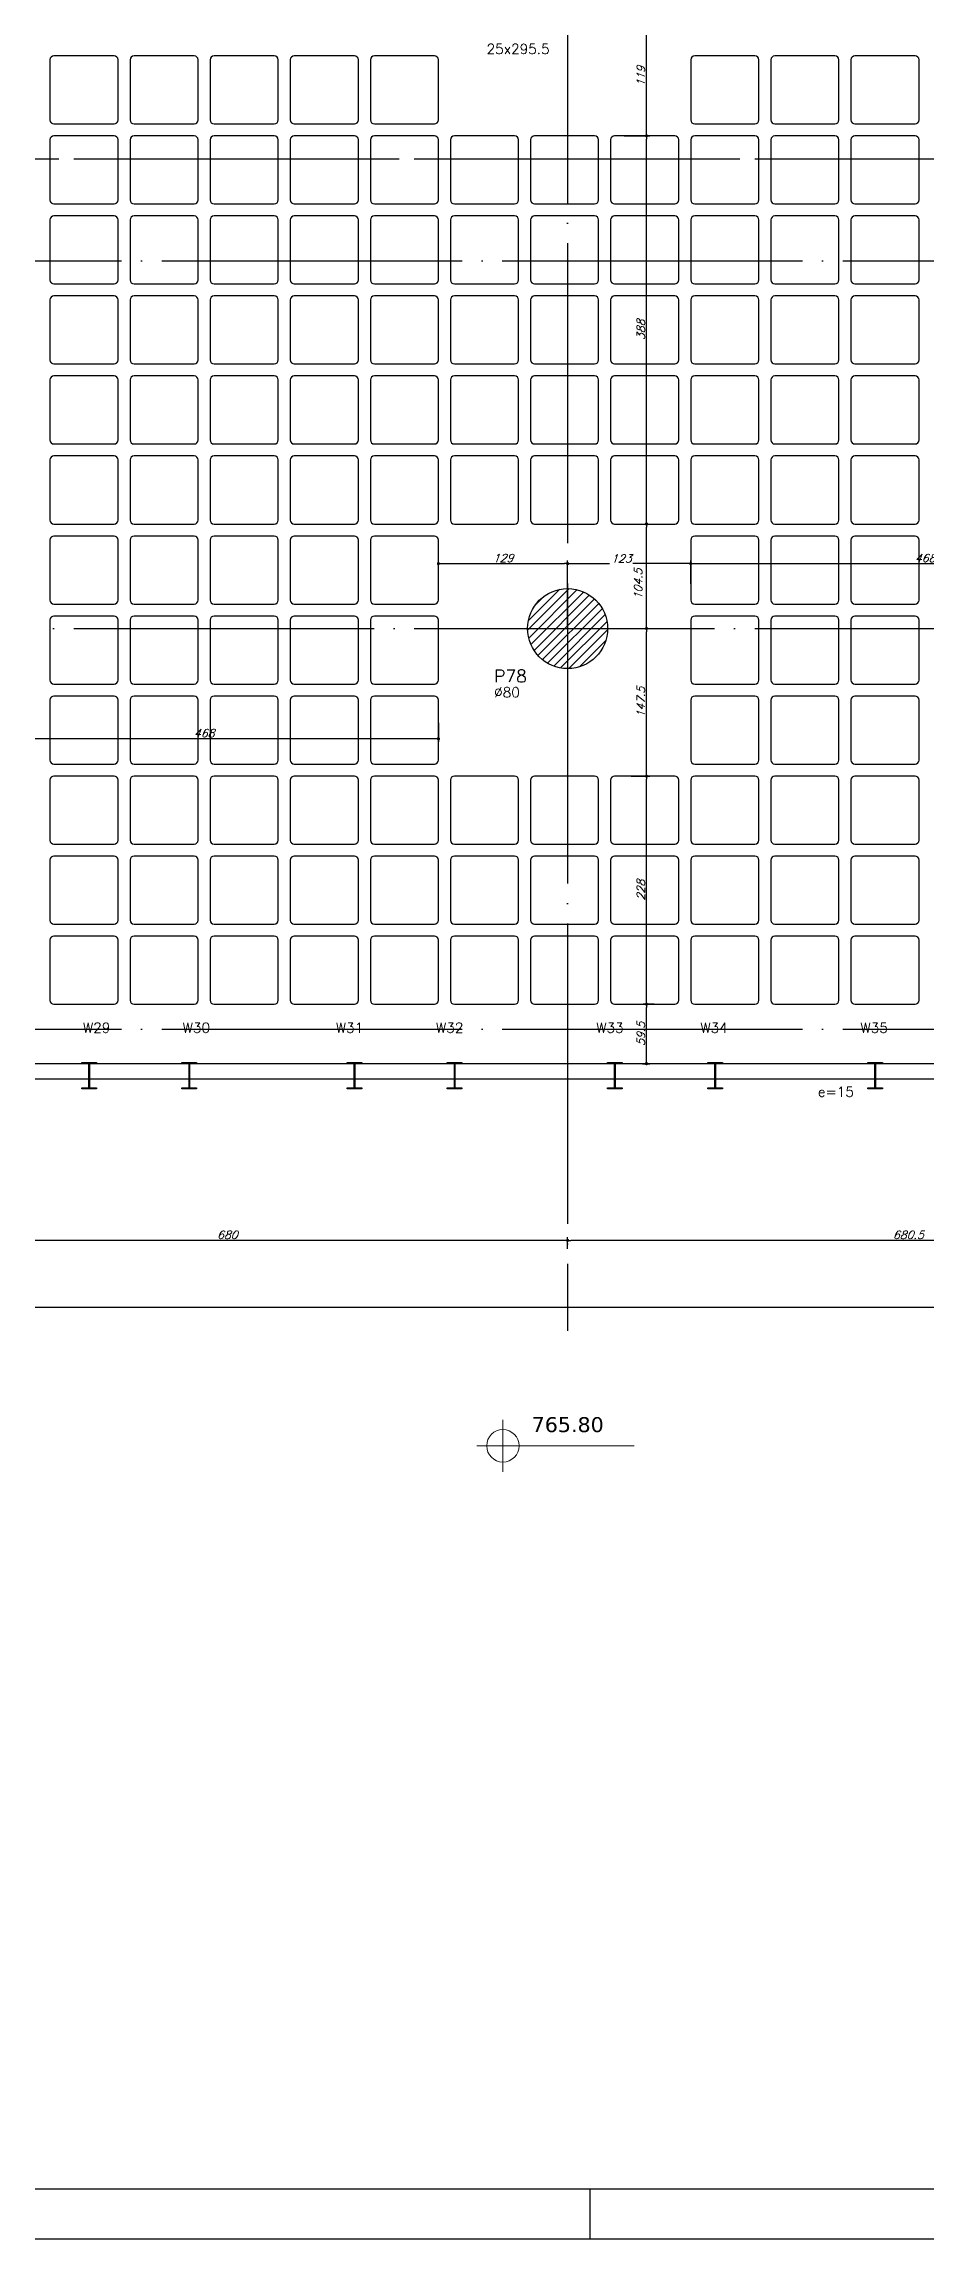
# Model space of a CAD drawing. Extents: x -4172 to 5482, y -2094 to 2406.
# Drawn here: x -2463 to -1583, y -2094 to 100 of the extents above; entities that cross this region are included whole.
import ezdxf
from ezdxf.enums import TextEntityAlignment as Align

# ---------------------------------------------------------------- set-up
doc = ezdxf.new("R2010")
doc.units = 0
doc.header["$LTSCALE"] = 50
doc.header["$MEASUREMENT"] = 0
doc.linetypes.add('EIXO', pattern=[6.8, 6, -0.4, 0, -0.4])
doc.layers.get('0').update_dxf_attribs({"linetype": 'CONTINUOUS'})
doc.layers.get('DEFPOINTS').update_dxf_attribs({"linetype": 'CONTINUOUS'})
for name, color, linetype in [('251', 5, 'CONTINUOUS'), ('F-COTAS', 106, 'CONTINUOUS'), ('F-CUBETA', 1, 'CONTINUOUS'), ('F-EIXO', 12, 'EIXO'), ('F-MARGEM', 1, 'CONTINUOUS'), ('F-PARC-DIM', 2, 'CONTINUOUS'), ('F-PERFIL - W310x52', 4, 'CONTINUOUS'), ('F-PERFIL- W250x38.5', 4, 'CONTINUOUS'), ('F-PILARES-DIM', 172, 'CONTINUOUS'), ('F-PILARES-HACH', 174, 'CONTINUOUS'), ('F-PILARES-NOME', 170, 'CONTINUOUS'), ('F-PILARES-S', 170, 'CONTINUOUS'), ('F-TEXTO', 6, 'CONTINUOUS'), ('F-VIGAS', 3, 'CONTINUOUS')]:
    doc.layers.add(name, color=color, linetype=linetype)
doc.layers.add('A-ANNO-NOTE', color=253, linetype='CONTINUOUS', lineweight=9)
doc.styles.add('CP-TEXT-INCL', font='romans.shx', dxfattribs={"oblique": 20})
doc.styles.add('MCP', font='romans.shx')
doc.styles.add('ROMANS', font='romans.shx')
doc.styles.get("Standard").update_dxf_attribs({"font": 'ROMANS.SHX'})
doc.styles.add('Verdana_3', font='verdana.ttf', dxfattribs={"height": 20})
doc.dimstyles.new('CP-COTAS-50', dxfattribs={"dimscale": 0.64, "dimtxt": 12.5, "dimasz": 5, "dimexe": 5, "dimexo": 5, "dimgap": 2.5, "dimtad": 1, "dimdec": 1, "dimdsep": 46, "dimtxsty": 'CP-TEXT-INCL', "dimblk1": 'DOT', "dimblk2": 'DOT', "dimsah": 1, "dimcen": 9, "dimclrd": 256, "dimclre": 256, "dimclrt": 256, "dimadec": 0, "dimazin": 0, "dimtfac": 1, "dimtdec": 1, "dimtmove": 2, "dimatfit": 3, "dimldrblk": 'DOT', "dimfxl": 0, "dimtolj": 1, "dimarcsym": 0})

# ---------------------------------------------------------------- blocks, each defined once
blk = doc.blocks.new('_VAONER063650636500869008690')
at = {"layer": '251', "color": 1}
for p, q in [((-34, 30), (-34, -30)), ((30, 34), (-30, 34)), ((34, -30), (34, 30)), ((-30, -34), (30, -34))]:
    blk.add_line(p, q, dxfattribs=at)
for centre, start, end in [((-30, 30), 90, 180), ((30, 30), 0, 90), ((-30, -30), 180, 270), ((30, -30), 270, 0)]:
    blk.add_arc(centre, 4, start, end, dxfattribs=at)
blk = doc.blocks.new('*U4')
at = {"layer": 'F-EIXO'}
blk.add_line((0, 0), (7197, 0), dxfattribs=at)
at = {"layer": 'F-TEXTO', "style": 'ROMANS'}
blk.add_attdef('EIXO', text='', height=17.5, dxfattribs=at).set_placement((-28.2072, 0), align=Align.MIDDLE_CENTER)
blk = doc.blocks.new('*U5')
at = {"layer": 'F-EIXO'}
blk.add_line((0, 0), (7285, 0), dxfattribs=at)
at = {"layer": 'F-TEXTO', "style": 'ROMANS'}
blk.add_attdef('EIXO', text='', height=17.5, dxfattribs=at).set_placement((-28.2072, 0), align=Align.MIDDLE_CENTER)
blk = doc.blocks.new('*U45')
at = {"layer": 'F-EIXO'}
blk.add_line((0, 0), (0, -3127.9), dxfattribs=at)
at = {"layer": 'F-TEXTO', "style": 'ROMANS'}
blk.add_attdef('EIXO', text='', height=17.5, rotation=360, dxfattribs=at).set_placement((0, 28.2), align=Align.MIDDLE_CENTER)
blk = doc.blocks.new('A0-4L_900')
at = {"layer": 'F-MARGEM', "color": 2}
blk.add_line((44.9, 1), (44.9, 0), dxfattribs=at)
blk.add_lwpolyline([(0, 0), (0, 90), (192.9, 90), (192.9, 0)], close=True, dxfattribs=at)
at = {"layer": 'F-MARGEM', "color": 7}
blk.add_lwpolyline([(2.5, 89), (191.9, 89), (191.9, 1), (2.5, 1)], close=True, dxfattribs=at)
blk = doc.blocks.new('_DOT')
at = {"color": 0, "linetype": 'ByBlock'}
blk.add_line((-0.5, 0), (-1, 0), dxfattribs=at)
at = {"color": 0, "linetype": 'ByBlock', "const_width": 0.5}
blk.add_lwpolyline([(-0.25, 0, 1), (0.25, 0, 1)], format="xyb", close=True, dxfattribs=at)
blk = doc.blocks.new('*D46')
at = {"layer": 'DEFPOINTS', "color": 0, "linetype": 'Continuous', "transparency": 16777216}
for p in [(-3540, -934.5), (3264.5, -934.5), (3264.5, -1162.9)]:
    blk.add_point(p, dxfattribs=at)
at = {"layer": 'F-COTAS', "linetype": 'Continuous', "lineweight": -2, "transparency": 16777216}
for p, q in [((-3540, -937.7), (-3540, -1166.1)), ((3264.5, -937.7), (3264.5, -1166.1)), ((-3536.8, -1162.9), (3261.3, -1162.9))]:
    blk.add_line(p, q, dxfattribs=at)
at = {"layer": 'F-COTAS', "linetype": 'Continuous', "lineweight": -2, "transparency": 16777216, "xscale": 3.2, "yscale": 3.2, "zscale": 3.2, "rotation": 180}
blk.add_blockref('_DOT', (-3540, -1162.9), dxfattribs=at)
at = {"layer": 'F-COTAS', "linetype": 'Continuous', "lineweight": -2, "transparency": 16777216, "xscale": 3.2, "yscale": 3.2, "zscale": 3.2}
blk.add_blockref('_DOT', (3264.5, -1162.9), dxfattribs=at)
at = {"layer": 'F-COTAS', "linetype": 'Continuous', "transparency": 16777216, "insert": (-137.8, -1157.3), "char_height": 8, "attachment_point": 5, "style": 'CP-TEXT-INCL'}
blk.add_mtext('\\A1;6804.5', dxfattribs=at)
blk = doc.blocks.new('*D65')
at = {"layer": 'DEFPOINTS', "color": 0, "linetype": 'Continuous', "transparency": 16777216}
for p in [(-1940, -1096.2), (-1940, -1107.8), (-1259.5, -1107.8)]:
    blk.add_point(p, dxfattribs=at)
at = {"layer": 'F-COTAS', "linetype": 'Continuous', "lineweight": -2, "transparency": 16777216}
for p, q in [((-1940, -1104.6), (-1940, -1093)), ((-1262.7, -1096.2), (-1936.8, -1096.2)), ((-1259.5, -1104.6), (-1259.5, -1093))]:
    blk.add_line(p, q, dxfattribs=at)
at = {"layer": 'F-COTAS', "linetype": 'Continuous', "lineweight": -2, "transparency": 16777216, "xscale": 3.2, "yscale": 3.2, "zscale": 3.2, "rotation": 180}
blk.add_blockref('_DOT', (-1940, -1096.2), dxfattribs=at)
at = {"layer": 'F-COTAS', "linetype": 'Continuous', "lineweight": -2, "transparency": 16777216, "xscale": 3.2, "yscale": 3.2, "zscale": 3.2}
blk.add_blockref('_DOT', (-1259.5, -1096.2), dxfattribs=at)
at = {"layer": 'F-COTAS', "linetype": 'Continuous', "transparency": 16777216, "insert": (-1599.8, -1090.6), "char_height": 8, "attachment_point": 5, "style": 'CP-TEXT-INCL'}
blk.add_mtext('\\A1;680.5', dxfattribs=at)
blk = doc.blocks.new('*D66')
at = {"layer": 'DEFPOINTS', "color": 0, "linetype": 'Continuous', "transparency": 16777216}
for p in [(-2620, -1096.2), (-2620, -1107.8), (-1940, -1107.8)]:
    blk.add_point(p, dxfattribs=at)
at = {"layer": 'F-COTAS', "linetype": 'Continuous', "lineweight": -2, "transparency": 16777216}
for p, q in [((-2620, -1104.6), (-2620, -1093)), ((-1943.2, -1096.2), (-2616.8, -1096.2)), ((-1940, -1104.6), (-1940, -1093))]:
    blk.add_line(p, q, dxfattribs=at)
at = {"layer": 'F-COTAS', "linetype": 'Continuous', "lineweight": -2, "transparency": 16777216, "xscale": 3.2, "yscale": 3.2, "zscale": 3.2, "rotation": 180}
blk.add_blockref('_DOT', (-2620, -1096.2), dxfattribs=at)
at = {"layer": 'F-COTAS', "linetype": 'Continuous', "lineweight": -2, "transparency": 16777216, "xscale": 3.2, "yscale": 3.2, "zscale": 3.2}
blk.add_blockref('_DOT', (-1940, -1096.2), dxfattribs=at)
at = {"layer": 'F-COTAS', "linetype": 'Continuous', "transparency": 16777216, "insert": (-2280, -1090.6), "char_height": 8, "attachment_point": 5, "style": 'CP-TEXT-INCL'}
blk.add_mtext('\\A1;680', dxfattribs=at)
blk = doc.blocks.new('*D317')
at = {"layer": 'DEFPOINTS', "color": 0, "linetype": 'Continuous', "transparency": 16777216}
for p in [(-1349, -419.6), (-1817, -443), (-1349, -443)]:
    blk.add_point(p, dxfattribs=at)
at = {"layer": 'F-COTAS', "linetype": 'Continuous', "lineweight": -2, "transparency": 16777216}
for p, q in [((-1817, -439.8), (-1817, -416.4)), ((-1349, -439.8), (-1349, -416.4)), ((-1813.8, -419.6), (-1352.2, -419.6))]:
    blk.add_line(p, q, dxfattribs=at)
at = {"layer": 'F-COTAS', "linetype": 'Continuous', "lineweight": -2, "transparency": 16777216, "xscale": 3.2, "yscale": 3.2, "zscale": 3.2, "rotation": 180}
blk.add_blockref('_DOT', (-1817, -419.6), dxfattribs=at)
at = {"layer": 'F-COTAS', "linetype": 'Continuous', "lineweight": -2, "transparency": 16777216, "xscale": 3.2, "yscale": 3.2, "zscale": 3.2}
blk.add_blockref('_DOT', (-1349, -419.6), dxfattribs=at)
at = {"layer": 'F-COTAS', "linetype": 'Continuous', "transparency": 16777216, "insert": (-1583, -414), "char_height": 8, "attachment_point": 5, "style": 'CP-TEXT-INCL'}
blk.add_mtext('\\A1;468', dxfattribs=at)
blk = doc.blocks.new('*D318')
at = {"layer": 'DEFPOINTS', "color": 0, "linetype": 'Continuous', "transparency": 16777216}
for p in [(-1817, -419.6), (-1817, -442.4), (-1940, -484.5)]:
    blk.add_point(p, dxfattribs=at)
at = {"layer": 'F-COTAS', "linetype": 'Continuous', "lineweight": -2, "transparency": 16777216}
for p, q in [((-1940, -481.3), (-1940, -416.4)), ((-1817, -439.2), (-1817, -416.4)), ((-1936.8, -419.6), (-1898, -419.6)), ((-1820.2, -419.6), (-1874.8, -419.6))]:
    blk.add_line(p, q, dxfattribs=at)
at = {"layer": 'F-COTAS', "linetype": 'Continuous', "lineweight": -2, "transparency": 16777216, "xscale": 3.2, "yscale": 3.2, "zscale": 3.2, "rotation": 180}
blk.add_blockref('_DOT', (-1940, -419.6), dxfattribs=at)
at = {"layer": 'F-COTAS', "linetype": 'Continuous', "lineweight": -2, "transparency": 16777216, "xscale": 3.2, "yscale": 3.2, "zscale": 3.2}
blk.add_blockref('_DOT', (-1817, -419.6), dxfattribs=at)
at = {"layer": 'F-COTAS', "linetype": 'Continuous', "transparency": 16777216, "insert": (-1886.4, -414.5), "char_height": 8, "attachment_point": 5, "style": 'CP-TEXT-INCL'}
blk.add_mtext('\\A1;123', dxfattribs=at)
blk = doc.blocks.new('*D319')
at = {"layer": 'DEFPOINTS', "color": 0, "linetype": 'Continuous', "transparency": 16777216}
for p in [(-2069, -430.6), (-1940, -419.6), (-1940, -430.6)]:
    blk.add_point(p, dxfattribs=at)
at = {"layer": 'F-COTAS', "linetype": 'Continuous', "lineweight": -2, "transparency": 16777216}
for p, q in [((-2069, -427.4), (-2069, -416.4)), ((-1940, -427.4), (-1940, -416.4)), ((-2065.8, -419.6), (-1943.2, -419.6))]:
    blk.add_line(p, q, dxfattribs=at)
at = {"layer": 'F-COTAS', "linetype": 'Continuous', "lineweight": -2, "transparency": 16777216, "xscale": 3.2, "yscale": 3.2, "zscale": 3.2, "rotation": 180}
blk.add_blockref('_DOT', (-2069, -419.6), dxfattribs=at)
at = {"layer": 'F-COTAS', "linetype": 'Continuous', "lineweight": -2, "transparency": 16777216, "xscale": 3.2, "yscale": 3.2, "zscale": 3.2}
blk.add_blockref('_DOT', (-1940, -419.6), dxfattribs=at)
at = {"layer": 'F-COTAS', "linetype": 'Continuous', "transparency": 16777216, "insert": (-2004.5, -414), "char_height": 8, "attachment_point": 5, "style": 'CP-TEXT-INCL'}
blk.add_mtext('\\A1;129', dxfattribs=at)
blk = doc.blocks.new('*D320')
at = {"layer": 'DEFPOINTS', "color": 0, "linetype": 'Continuous', "transparency": 16777216}
for p in [(-1868.3, -860), (-1861.2, -860), (-1868.3, -919.5)]:
    blk.add_point(p, dxfattribs=at)
at = {"layer": 'F-COTAS', "linetype": 'Continuous', "lineweight": -2, "transparency": 16777216}
for p, q in [((-1865.1, -860), (-1858, -860)), ((-1861.2, -916.3), (-1861.2, -863.2)), ((-1865.1, -919.5), (-1858, -919.5))]:
    blk.add_line(p, q, dxfattribs=at)
at = {"layer": 'F-COTAS', "linetype": 'Continuous', "lineweight": -2, "transparency": 16777216, "xscale": 3.2, "yscale": 3.2, "zscale": 3.2}
for p, rotation in [((-1861.2, -860), 90), ((-1861.2, -919.5), 270)]:
    blk.add_blockref('_DOT', p, dxfattribs=dict(at, rotation=rotation))
at = {"layer": 'F-COTAS', "linetype": 'Continuous', "transparency": 16777216, "insert": (-1866.8, -889.8), "char_height": 8, "attachment_point": 5, "rotation": 90, "style": 'CP-TEXT-INCL'}
blk.add_mtext('\\A1;59.5', dxfattribs=at)
blk = doc.blocks.new('*D321')
at = {"layer": 'DEFPOINTS', "color": 0, "linetype": 'Continuous', "transparency": 16777216}
for p in [(-1861.2, -632), (-1850.3, -632), (-1850.3, -860)]:
    blk.add_point(p, dxfattribs=at)
at = {"layer": 'F-COTAS', "linetype": 'Continuous', "lineweight": -2, "transparency": 16777216}
for p, q in [((-1853.5, -632), (-1864.4, -632)), ((-1861.2, -856.8), (-1861.2, -635.2)), ((-1853.5, -860), (-1864.4, -860))]:
    blk.add_line(p, q, dxfattribs=at)
at = {"layer": 'F-COTAS', "linetype": 'Continuous', "lineweight": -2, "transparency": 16777216, "xscale": 3.2, "yscale": 3.2, "zscale": 3.2}
for p, rotation in [((-1861.2, -632), 90), ((-1861.2, -860), 270)]:
    blk.add_blockref('_DOT', p, dxfattribs=dict(at, rotation=rotation))
at = {"layer": 'F-COTAS', "linetype": 'Continuous', "transparency": 16777216, "insert": (-1866.8, -746), "char_height": 8, "attachment_point": 5, "rotation": 90, "style": 'CP-TEXT-INCL'}
blk.add_mtext('\\A1;228', dxfattribs=at)
blk = doc.blocks.new('*D322')
at = {"layer": 'DEFPOINTS', "color": 0, "linetype": 'Continuous', "transparency": 16777216}
for p in [(-1940, -484.5), (-1861.2, -484.5), (-1879.8, -632)]:
    blk.add_point(p, dxfattribs=at)
at = {"layer": 'F-COTAS', "linetype": 'Continuous', "lineweight": -2, "transparency": 16777216}
for p, q in [((-1936.8, -484.5), (-1858, -484.5)), ((-1861.2, -628.8), (-1861.2, -487.7)), ((-1876.6, -632), (-1858, -632))]:
    blk.add_line(p, q, dxfattribs=at)
at = {"layer": 'F-COTAS', "linetype": 'Continuous', "lineweight": -2, "transparency": 16777216, "xscale": 3.2, "yscale": 3.2, "zscale": 3.2}
for p, rotation in [((-1861.2, -484.5), 90), ((-1861.2, -632), 270)]:
    blk.add_blockref('_DOT', p, dxfattribs=dict(at, rotation=rotation))
at = {"layer": 'F-COTAS', "linetype": 'Continuous', "transparency": 16777216, "insert": (-1866.8, -558.2), "char_height": 8, "attachment_point": 5, "rotation": 90, "style": 'CP-TEXT-INCL'}
blk.add_mtext('\\A1;147.5', dxfattribs=at)
blk = doc.blocks.new('*D323')
at = {"layer": 'DEFPOINTS', "color": 0, "linetype": 'Continuous', "transparency": 16777216}
for p in [(-1883.1, -380), (-1861.2, -380), (-1940, -484.5)]:
    blk.add_point(p, dxfattribs=at)
at = {"layer": 'F-COTAS', "linetype": 'Continuous', "lineweight": -2, "transparency": 16777216}
for p, q in [((-1879.9, -380), (-1858, -380)), ((-1861.2, -481.3), (-1861.2, -383.2)), ((-1936.8, -484.5), (-1858, -484.5))]:
    blk.add_line(p, q, dxfattribs=at)
at = {"layer": 'F-COTAS', "linetype": 'Continuous', "lineweight": -2, "transparency": 16777216, "xscale": 3.2, "yscale": 3.2, "zscale": 3.2}
for p, rotation in [((-1861.2, -380), 90), ((-1861.2, -484.5), 270)]:
    blk.add_blockref('_DOT', p, dxfattribs=dict(at, rotation=rotation))
at = {"layer": 'F-COTAS', "linetype": 'Continuous', "transparency": 16777216, "insert": (-1869.6, -440.1), "char_height": 8, "attachment_point": 5, "rotation": 90, "style": 'CP-TEXT-INCL'}
blk.add_mtext('\\A1;104.5', dxfattribs=at)
blk = doc.blocks.new('*D324')
at = {"layer": 'DEFPOINTS', "color": 0, "linetype": 'Continuous', "transparency": 16777216}
for p in [(-1884.3, 8), (-1861.2, 8), (-1884.3, -380)]:
    blk.add_point(p, dxfattribs=at)
at = {"layer": 'F-COTAS', "linetype": 'Continuous', "lineweight": -2, "transparency": 16777216}
for p, q in [((-1881.1, 8), (-1858, 8)), ((-1861.2, -376.8), (-1861.2, 4.8)), ((-1881.1, -380), (-1858, -380))]:
    blk.add_line(p, q, dxfattribs=at)
at = {"layer": 'F-COTAS', "linetype": 'Continuous', "lineweight": -2, "transparency": 16777216, "xscale": 3.2, "yscale": 3.2, "zscale": 3.2}
for p, rotation in [((-1861.2, 8), 90), ((-1861.2, -380), 270)]:
    blk.add_blockref('_DOT', p, dxfattribs=dict(at, rotation=rotation))
at = {"layer": 'F-COTAS', "linetype": 'Continuous', "transparency": 16777216, "insert": (-1866.8, -186), "char_height": 8, "attachment_point": 5, "rotation": 90, "style": 'CP-TEXT-INCL'}
blk.add_mtext('\\A1;388', dxfattribs=at)
blk = doc.blocks.new('*D325')
at = {"layer": 'DEFPOINTS', "color": 0, "linetype": 'Continuous', "transparency": 16777216}
for p in [(-1924.5, 127), (-1861.2, 127), (-1886.6, 8)]:
    blk.add_point(p, dxfattribs=at)
at = {"layer": 'F-COTAS', "linetype": 'Continuous', "lineweight": -2, "transparency": 16777216}
for p, q in [((-1921.3, 127), (-1858, 127)), ((-1861.2, 11.2), (-1861.2, 123.8)), ((-1883.4, 8), (-1858, 8))]:
    blk.add_line(p, q, dxfattribs=at)
at = {"layer": 'F-COTAS', "linetype": 'Continuous', "lineweight": -2, "transparency": 16777216, "xscale": 3.2, "yscale": 3.2, "zscale": 3.2}
for p, rotation in [((-1861.2, 127), 90), ((-1861.2, 8), 270)]:
    blk.add_blockref('_DOT', p, dxfattribs=dict(at, rotation=rotation))
at = {"layer": 'F-COTAS', "linetype": 'Continuous', "transparency": 16777216, "insert": (-1866.8, 67.5), "char_height": 8, "attachment_point": 5, "rotation": 90, "style": 'CP-TEXT-INCL'}
blk.add_mtext('\\A1;119', dxfattribs=at)
blk = doc.blocks.new('*D411')
at = {"layer": 'DEFPOINTS', "color": 0, "linetype": 'Continuous', "transparency": 16777216}
for p in [(-2537, -575.4), (-2069, -575.4), (-2537, -594.7)]:
    blk.add_point(p, dxfattribs=at)
at = {"layer": 'F-COTAS', "linetype": 'Continuous', "lineweight": -2, "transparency": 16777216}
for p, q in [((-2537, -578.6), (-2537, -597.9)), ((-2069, -578.6), (-2069, -597.9)), ((-2072.2, -594.7), (-2533.8, -594.7))]:
    blk.add_line(p, q, dxfattribs=at)
at = {"layer": 'F-COTAS', "linetype": 'Continuous', "lineweight": -2, "transparency": 16777216, "xscale": 3.2, "yscale": 3.2, "zscale": 3.2, "rotation": 180}
blk.add_blockref('_DOT', (-2537, -594.7), dxfattribs=at)
at = {"layer": 'F-COTAS', "linetype": 'Continuous', "lineweight": -2, "transparency": 16777216, "xscale": 3.2, "yscale": 3.2, "zscale": 3.2}
blk.add_blockref('_DOT', (-2069, -594.7), dxfattribs=at)
at = {"layer": 'F-COTAS', "linetype": 'Continuous', "transparency": 16777216, "insert": (-2303, -589.1), "char_height": 8, "attachment_point": 5, "style": 'CP-TEXT-INCL'}
blk.add_mtext('\\A1;468', dxfattribs=at)
blk = doc.blocks.new('LGN-COTA - LGN-COTA-475391-Térreo')
at = {"layer": 'A-ANNO-NOTE'}
for p, q in [((-0.009, -0.238), (-0.009, 0.28)), ((-0.268, 0.021), (1.302, 0.021))]:
    blk.add_line(p, q, dxfattribs=at)
for centre, start, end in [((-0.009, 0.022), 90, 180), ((-0.009, 0.021), 180, 270), ((-0.009, 0.021), 360, 90), ((-0.009, 0.021), 270, 0)]:
    blk.add_arc(centre, 0.162, start, end, dxfattribs=at)
blk = doc.blocks.new('zw$7512')
at = {"layer": 'A-ANNO-NOTE', "xscale": 100, "yscale": 100, "zscale": 100}
blk.add_blockref('LGN-COTA - LGN-COTA-475391-Térreo', (-1804.2, -1517.6), dxfattribs=at)
at = {"layer": 'A-ANNO-NOTE', "style": 'Verdana_3'}
blk.add_text('765.80', height=15, dxfattribs=at).set_placement((-1776.4, -1501.8))
blk = doc.blocks.new('A$C44D756D9')
at = {"layer": 'F-PERFIL- W250x38.5', "linetype": 'Continuous'}
for p, q in [((899.8, -2407.9), (914.5, -2407.9)), ((899.8, -2409.1), (899.8, -2407.9)), ((906.9, -2409.1), (899.8, -2409.1)), ((906.9, -2433), (906.9, -2409.1)), ((914.5, -2409.1), (907.5, -2409.1)), ((907.5, -2409.1), (907.5, -2433)), ((914.5, -2407.9), (914.5, -2409.1)), ((999.8, -2407.9), (1014.5, -2407.9)), ((999.8, -2409.1), (999.8, -2407.9)), ((1006.9, -2409.1), (999.8, -2409.1)), ((1006.9, -2433), (1006.9, -2409.1)), ((1014.5, -2409.1), (1007.5, -2409.1)), ((1007.5, -2409.1), (1007.5, -2433)), ((1014.5, -2407.9), (1014.5, -2409.1)), ((1164.8, -2407.9), (1179.5, -2407.9)), ((1164.8, -2409.1), (1164.8, -2407.9)), ((1171.9, -2409.1), (1164.8, -2409.1)), ((1171.9, -2433), (1171.9, -2409.1)), ((1179.5, -2409.1), (1172.5, -2409.1)), ((1172.5, -2409.1), (1172.5, -2433)), ((1179.5, -2407.9), (1179.5, -2409.1)), ((1264.8, -2407.9), (1279.5, -2407.9)), ((1264.8, -2409.1), (1264.8, -2407.9)), ((1271.9, -2409.1), (1264.8, -2409.1)), ((1271.9, -2433), (1271.9, -2409.1)), ((1279.5, -2409.1), (1272.5, -2409.1)), ((1272.5, -2409.1), (1272.5, -2433)), ((1279.5, -2407.9), (1279.5, -2409.1)), ((1424.9, -2407.9), (1439.6, -2407.9)), ((1424.9, -2409.1), (1424.9, -2407.9)), ((1431.9, -2409.1), (1424.9, -2409.1)), ((1431.9, -2433), (1431.9, -2409.1)), ((1439.6, -2409.1), (1432.6, -2409.1)), ((1432.6, -2409.1), (1432.6, -2433)), ((1439.6, -2407.9), (1439.6, -2409.1)), ((1524.9, -2407.9), (1539.6, -2407.9)), ((1524.9, -2409.1), (1524.9, -2407.9)), ((1531.9, -2409.1), (1524.9, -2409.1)), ((1531.9, -2433), (1531.9, -2409.1)), ((1539.6, -2409.1), (1532.6, -2409.1)), ((1532.6, -2409.1), (1532.6, -2433)), ((1539.6, -2407.9), (1539.6, -2409.1)), ((1684.8, -2407.9), (1699.5, -2407.9)), ((1684.8, -2409.1), (1684.8, -2407.9)), ((1691.9, -2409.1), (1684.8, -2409.1)), ((1691.9, -2433), (1691.9, -2409.1)), ((1699.5, -2409.1), (1692.5, -2409.1)), ((1692.5, -2409.1), (1692.5, -2433)), ((1699.5, -2407.9), (1699.5, -2409.1)), ((899.8, -2434.1), (899.8, -2433)), ((899.8, -2433), (906.9, -2433)), ((914.5, -2434.1), (899.8, -2434.1)), ((907.5, -2433), (914.5, -2433)), ((914.5, -2433), (914.5, -2434.1)), ((999.8, -2434.1), (999.8, -2433)), ((999.8, -2433), (1006.9, -2433)), ((1014.5, -2434.1), (999.8, -2434.1)), ((1007.5, -2433), (1014.5, -2433)), ((1014.5, -2433), (1014.5, -2434.1)), ((1164.8, -2434.1), (1164.8, -2433)), ((1164.8, -2433), (1171.9, -2433)), ((1179.5, -2434.1), (1164.8, -2434.1)), ((1172.5, -2433), (1179.5, -2433)), ((1179.5, -2433), (1179.5, -2434.1)), ((1264.8, -2434.1), (1264.8, -2433)), ((1264.8, -2433), (1271.9, -2433)), ((1279.5, -2434.1), (1264.8, -2434.1)), ((1272.5, -2433), (1279.5, -2433)), ((1279.5, -2433), (1279.5, -2434.1)), ((1424.9, -2434.1), (1424.9, -2433)), ((1424.9, -2433), (1431.9, -2433)), ((1439.6, -2434.1), (1424.9, -2434.1)), ((1432.6, -2433), (1439.6, -2433)), ((1439.6, -2433), (1439.6, -2434.1)), ((1524.9, -2434.1), (1524.9, -2433)), ((1524.9, -2433), (1531.9, -2433)), ((1539.6, -2434.1), (1524.9, -2434.1)), ((1532.6, -2433), (1539.6, -2433)), ((1539.6, -2433), (1539.6, -2434.1)), ((1684.8, -2434.1), (1684.8, -2433)), ((1684.8, -2433), (1691.9, -2433)), ((1699.5, -2434.1), (1684.8, -2434.1)), ((1692.5, -2433), (1699.5, -2433)), ((1699.5, -2433), (1699.5, -2434.1))]:
    blk.add_line(p, q, dxfattribs=at)
for points in [[(899.8, -2407.9), (914.5, -2407.9), (914.5, -2409.1), (907.5, -2409.1), (907.5, -2433), (914.5, -2433), (914.5, -2434.1), (899.8, -2434.1), (899.8, -2433), (906.9, -2433), (906.9, -2409.1), (899.8, -2409.1)], [(999.8, -2407.9), (1014.5, -2407.9), (1014.5, -2409.1), (1007.5, -2409.1), (1007.5, -2433), (1014.5, -2433), (1014.5, -2434.1), (999.8, -2434.1), (999.8, -2433), (1006.9, -2433), (1006.9, -2409.1), (999.8, -2409.1)], [(1164.8, -2407.9), (1179.5, -2407.9), (1179.5, -2409.1), (1172.5, -2409.1), (1172.5, -2433), (1179.5, -2433), (1179.5, -2434.1), (1164.8, -2434.1), (1164.8, -2433), (1171.9, -2433), (1171.9, -2409.1), (1164.8, -2409.1)], [(1264.8, -2407.9), (1279.5, -2407.9), (1279.5, -2409.1), (1272.5, -2409.1), (1272.5, -2433), (1279.5, -2433), (1279.5, -2434.1), (1264.8, -2434.1), (1264.8, -2433), (1271.9, -2433), (1271.9, -2409.1), (1264.8, -2409.1)], [(1424.9, -2407.9), (1439.6, -2407.9), (1439.6, -2409.1), (1432.6, -2409.1), (1432.6, -2433), (1439.6, -2433), (1439.6, -2434.1), (1424.9, -2434.1), (1424.9, -2433), (1431.9, -2433), (1431.9, -2409.1), (1424.9, -2409.1)], [(1524.9, -2407.9), (1539.6, -2407.9), (1539.6, -2409.1), (1532.6, -2409.1), (1532.6, -2433), (1539.6, -2433), (1539.6, -2434.1), (1524.9, -2434.1), (1524.9, -2433), (1531.9, -2433), (1531.9, -2409.1), (1524.9, -2409.1)], [(1684.8, -2407.9), (1699.5, -2407.9), (1699.5, -2409.1), (1692.5, -2409.1), (1692.5, -2433), (1699.5, -2433), (1699.5, -2434.1), (1684.8, -2434.1), (1684.8, -2433), (1691.9, -2433), (1691.9, -2409.1), (1684.8, -2409.1)]]:
    blk.add_lwpolyline(points, close=True, dxfattribs=at)
at = {"layer": 'F-PILARES-NOME'}
for s, p in [('W29', (900.9, -2378)), ('W30', (1000.5, -2378)), ('W31', (1153.5, -2378)), ('W32', (1253.5, -2378)), ('W33', (1413.6, -2378)), ('W34', (1517.6, -2378)), ('W35', (1677.5, -2378))]:
    blk.add_text(s, height=10, dxfattribs=at).set_placement(p)

msp = doc.modelspace()

# ---------------------------------------------------------------- hatches: boundary and pattern name
at = {"layer": 'F-PILARES-HACH', "linetype": 'Continuous'}
h = msp.add_hatch(dxfattribs=at)
h.set_pattern_fill('ANSI31', color=256, scale=50)
edge = h.paths.add_edge_path()
edge.add_arc((-1940, -484.5), 40, 0, 360)

# ---------------------------------------------------------------- linework, layer by layer
at = {"layer": 'F-EIXO'}
msp.add_line((-3768.53, -15), (3491.131, -15), dxfattribs=at)
at = {"layer": 'F-PILARES-S', "linetype": 'Continuous'}
msp.add_circle((-1940, -484.5), 40, dxfattribs=at)
at = {"layer": 'F-VIGAS'}
for points in [[(-3290, 1664.5), (-3305.701, 1664.5), (-3540, 1430.201), (-3540, -934.5), (-1249.5, -934.5), (-1249.5, -524.5)], [(-1264.5, -524.5), (-1264.5, -919.5), (-3525, -919.5), (-3525, 1423.988), (-3299.488, 1649.5), (-3290, 1649.5)]]:
    msp.add_lwpolyline(points, dxfattribs=at)

# ---------------------------------------------------------------- block references
at = {"layer": 'A-ANNO-NOTE', "linetype": 'Continuous'}
msp.add_blockref('zw$7512', (-199.5, 214), dxfattribs=at)
at = {"layer": 'F-CUBETA'}
for p in [(-2423, 54), (-2343, 54), (-2263, 54), (-2183, 54), (-2103, 54), (-1783, 54), (-1703, 54), (-1623, 54), (-2423, -26), (-2343, -26), (-2263, -26), (-2183, -26), (-2103, -26), (-2023, -26), (-1943, -26), (-1863, -26), (-1783, -26), (-1703, -26), (-1623, -26), (-2423, -106), (-2343, -106), (-2263, -106), (-2183, -106), (-2103, -106), (-2023, -106), (-1943, -106), (-1863, -106), (-1783, -106), (-1703, -106), (-1623, -106), (-2423, -186), (-2343, -186), (-2263, -186), (-2183, -186), (-2103, -186), (-2023, -186), (-1943, -186), (-1863, -186), (-1783, -186), (-1703, -186), (-1623, -186), (-2423, -266), (-2343, -266), (-2263, -266), (-2183, -266), (-2103, -266), (-2023, -266), (-1943, -266), (-1863, -266), (-1783, -266), (-1703, -266), (-1623, -266), (-2423, -346), (-2343, -346), (-2263, -346), (-2183, -346), (-2103, -346), (-2023, -346), (-1943, -346), (-1863, -346), (-1783, -346), (-1703, -346), (-1623, -346), (-2423, -426), (-2343, -426), (-2263, -426), (-2183, -426), (-2103, -426), (-1783, -426), (-1703, -426), (-1623, -426), (-2423, -506), (-2343, -506), (-2263, -506), (-2183, -506), (-2103, -506), (-1783, -506), (-1703, -506), (-1623, -506), (-2423, -586), (-2343, -586), (-2263, -586), (-2183, -586), (-2103, -586), (-1783, -586), (-1703, -586), (-1623, -586), (-2423, -666), (-2343, -666), (-2263, -666), (-2183, -666), (-2103, -666), (-2023, -666), (-1943, -666), (-1863, -666), (-1783, -666), (-1703, -666), (-1623, -666), (-2423, -746), (-2343, -746), (-2263, -746), (-2183, -746), (-2103, -746), (-2023, -746), (-1943, -746), (-1863, -746), (-1783, -746), (-1703, -746), (-1623, -746), (-2423, -826), (-2343, -826), (-2263, -826), (-2183, -826), (-2103, -826), (-2023, -826), (-1943, -826), (-1863, -826), (-1783, -826), (-1703, -826), (-1623, -826)]:
    msp.add_blockref('_VAONER063650636500869008690', p, dxfattribs=at)
at = {"layer": 'F-EIXO', "linetype": 'Continuous'}
for name, p in [('*U45', (-1940, 1941.357)), ('*U5', (-3793.715, -15)), ('*U4', (-3705.761, -117)), ('*U5', (-3793.715, -484.5)), ('*U4', (-3705.761, -885))]:
    msp.add_blockref(name, p, dxfattribs=at)
at = {"layer": 'F-MARGEM', "linetype": 'Continuous', "xscale": 50, "yscale": 50, "zscale": 50}
msp.add_blockref('A0-4L_900', (-4162.872, -2094.493), dxfattribs=at)
at = {"layer": 'F-PERFIL - W310x52'}
msp.add_blockref('A$C44D756D9', (-3325, 1489.5), dxfattribs=at)

# ---------------------------------------------------------------- texts
at = {"layer": 'F-PARC-DIM', "style": 'MCP'}
msp.add_text('e=15', height=10, dxfattribs=at).set_placement((-1690.028, -952.576))
at = {"layer": 'F-PILARES-DIM', "linetype": 'Continuous', "style": 'MCP'}
for s, p in [('25x295.5', (-2020.915, 89.893)), ('%%c80', (-2013.382, -553.234))]:
    msp.add_text(s, height=10, dxfattribs=at).set_placement(p)
at = {"layer": 'F-PILARES-NOME', "linetype": 'Continuous', "style": 'MCP'}
msp.add_text('P78', height=12.5, dxfattribs=at).set_placement((-2013.382, -538.234))

# ---------------------------------------------------------------- dimensions: what is measured, and where the dimension line sits
at = {"layer": 'F-COTAS', "linetype": 'Continuous'}
for base, p1, p2, picture, middle in [((-1861.232, 127), (-1886.591, 8), (-1924.5, 127), '*D325', (-1866.832, 67.5)), ((-1861.232, 8), (-1884.273, -380), (-1884.273, 8), '*D324', (-1866.832, -186)), ((-1861.232, -484.5), (-1879.847, -632), (-1940, -484.5), '*D322', (-1866.832, -558.25)), ((-1861.232, -632), (-1850.329, -860), (-1850.329, -632), '*D321', (-1866.832, -746)), ((-1861.232, -860), (-1868.287, -919.5), (-1868.287, -860), '*D320', (-1866.832, -889.75))]:
    dim = msp.add_linear_dim(base=base, p1=p1, p2=p2, angle=90, dimstyle='CP-COTAS-50', override={"dimfxl": 7.5}, dxfattribs=at)
    dim.commit()
    dim.dimension.update_dxf_attribs({"geometry": picture, "text_midpoint": middle})
dim = msp.add_linear_dim(base=(-1861.232, -380), p1=(-1940, -484.5), p2=(-1883.054, -380), angle=90, dimstyle='CP-COTAS-50', override={"dimfxl": 7.5}, dxfattribs=at)
dim.commit()
dim.dimension.update_dxf_attribs({"geometry": '*D323', "text_midpoint": (-1869.643, -440.085), "dimtype": 160})
for base, p1, p2, picture, middle in [((-1940, -419.64), (-2069, -430.598), (-1940, -430.598), '*D319', (-2004.5, -414.04)), ((-1349, -419.64), (-1817, -442.993), (-1349, -442.993), '*D317', (-1583, -414.04)), ((-2537, -594.653), (-2069, -575.4), (-2537, -575.4), '*D411', (-2303, -589.053))]:
    dim = msp.add_linear_dim(base=base, p1=p1, p2=p2, dimstyle='CP-COTAS-50', override={"dimfxl": 7.5}, dxfattribs=at)
    dim.commit()
    dim.dimension.update_dxf_attribs({"geometry": picture, "text_midpoint": middle})
dim = msp.add_linear_dim(base=(-1817, -419.64), p1=(-1940, -484.5), p2=(-1817, -442.419), dimstyle='CP-COTAS-50', override={"dimfxl": 7.5}, dxfattribs=at)
dim.commit()
dim.dimension.update_dxf_attribs({"geometry": '*D318', "text_midpoint": (-1886.387, -414.494), "dimtype": 160})
for base, p1, p2, picture, middle in [((3264.5, -1162.867), (-3540, -934.5), (3264.5, -934.5), '*D46', (-137.75, -1157.267)), ((-2620, -1096.152), (-1940, -1107.806), (-2620, -1107.806), '*D66', (-2280, -1090.552)), ((-1940, -1096.152), (-1259.5, -1107.806), (-1940, -1107.806), '*D65', (-1599.75, -1090.552))]:
    dim = msp.add_linear_dim(base=base, p1=p1, p2=p2, dimstyle='CP-COTAS-50', dxfattribs=at)
    dim.commit()
    dim.dimension.update_dxf_attribs({"geometry": picture, "text_midpoint": middle})

doc.saveas('drawing.dxf')
